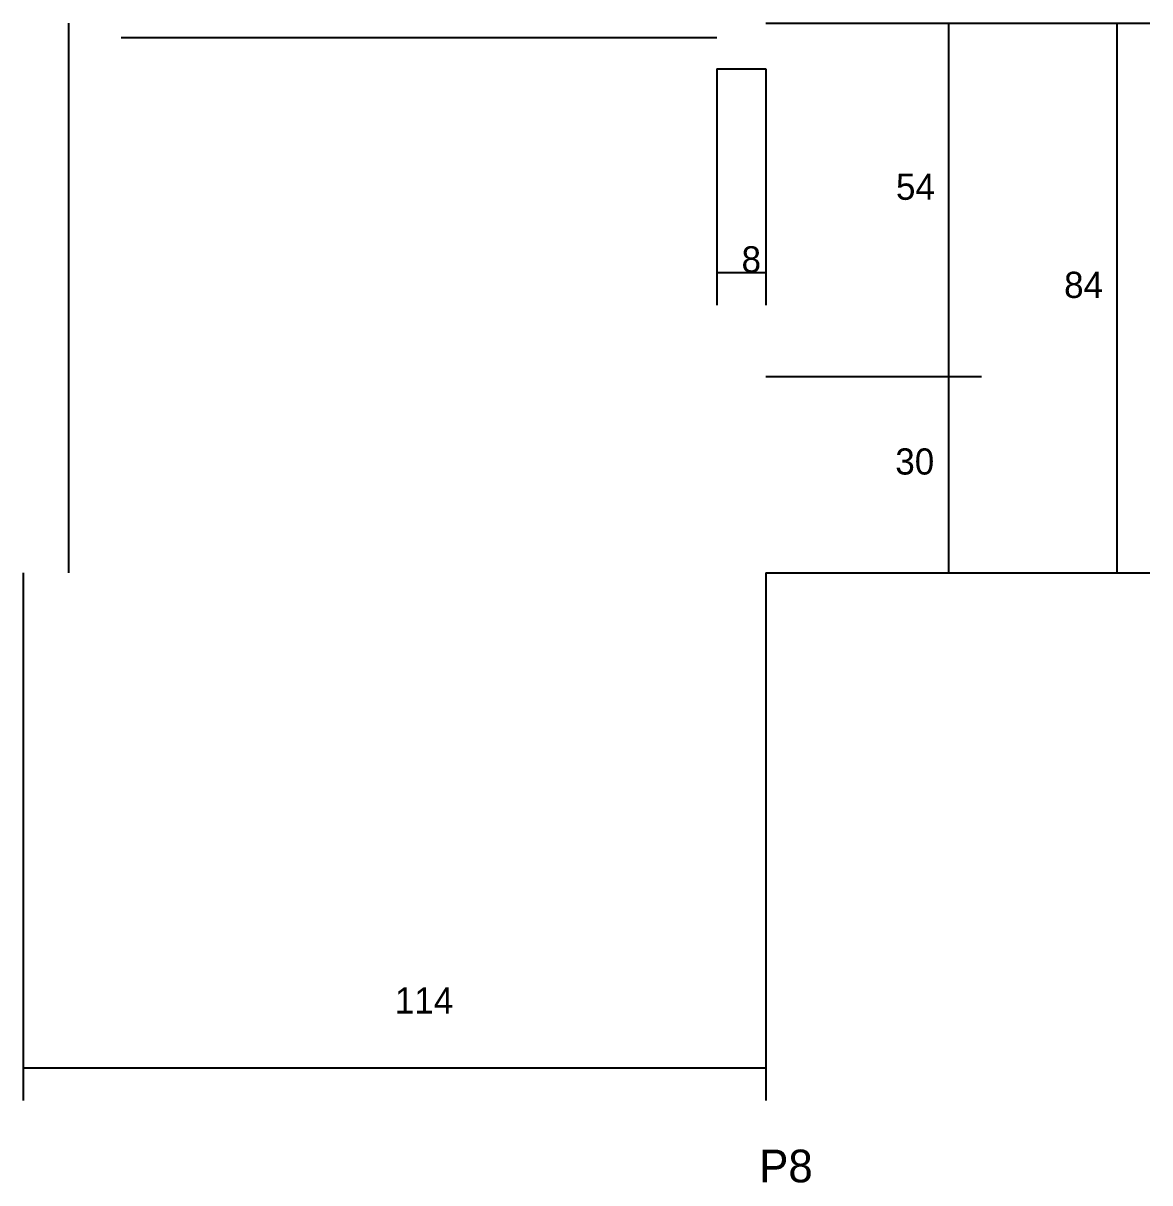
# Model space of a CAD drawing. Header units: metres. Extents: x 129177 to 131033, y 26891 to 28193.
# Drawn here: x 130040.1 to 130212.3, y 28000.6 to 28177.9 of the extents above; entities that cross this region are included whole.
import ezdxf

# ---------------------------------------------------------------- set-up
doc = ezdxf.new("R2010")
doc.units = ezdxf.units.M
for name, color, linetype in [('COTA', 241, 'Continuous'), ('NOMENCLATURA', 7, 'Continuous'), ('SARR_2.2x7', 40, 'Continuous')]:
    doc.layers.add(name, color=color, linetype=linetype)

msp = doc.modelspace()

# ---------------------------------------------------------------- linework, layer by layer
at = {"layer": 'COTA'}
for p, q in [((130153.6, 28177.9), (130212.3, 28177.9)), ((130153.6, 28177.9), (130186.6, 28177.9)), ((130181.6, 28123.9), (130181.6, 28177.9)), ((130207.3, 28093.9), (130207.3, 28177.9)), ((130146.1, 28170.9), (130146.1, 28134.8)), ((130153.6, 28170.9), (130153.6, 28134.8)), ((130146.1, 28139.8), (130153.6, 28139.8)), ((130153.6, 28123.9), (130186.6, 28123.9)), ((130153.6, 28123.9), (130186.6, 28123.9)), ((130181.6, 28093.9), (130181.6, 28123.9)), ((130040.1, 28093.9), (130040.1, 28013.2)), ((130153.6, 28093.9), (130153.6, 28013.2)), ((130153.6, 28093.9), (130212.3, 28093.9)), ((130153.6, 28093.9), (130186.6, 28093.9)), ((130040.1, 28018.2), (130153.6, 28018.2))]:
    msp.add_line(p, q, dxfattribs=at)
at = {"layer": 'SARR_2.2x7'}
for p, q in [((130047.1, 28093.9), (130047.1, 28177.9)), ((130055.1, 28175.7), (130146.1, 28175.7)), ((130146.1, 28170.9), (130153.6, 28170.9))]:
    msp.add_line(p, q, dxfattribs=at)

# ---------------------------------------------------------------- texts
at = {"layer": 'COTA'}
for s, p in [('54', (130173.5, 28150.9)), ('8', (130149.9, 28139.8)), ('84', (130199.2, 28135.9)), ('30', (130173.4, 28108.9)), ('114', (130096.9, 28026.5))]:
    msp.add_text(s, height=4, dxfattribs=at).set_placement(p)
at = {"layer": 'NOMENCLATURA'}
msp.add_text('P8', height=5, dxfattribs=at).set_placement((130152.6, 28000.7))

doc.saveas('drawing.dxf')
